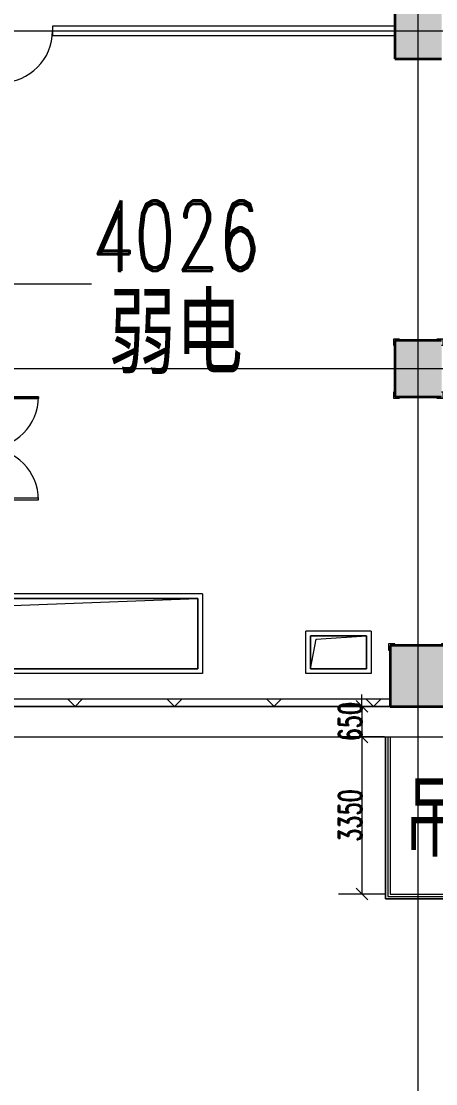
# Model space of a CAD drawing. Header units: millimetres. Extents: x -30000 to 430621, y -31706 to 192400.
# Drawn here: x 255531 to 264375, y -8044 to 14604 of the extents above; entities that cross this region are included whole.
import ezdxf

# ---------------------------------------------------------------- set-up
doc = ezdxf.new("R2010")
doc.units = ezdxf.units.MM
doc.linetypes.add('轴网线', pattern=[22.04, 18.38, -1.83, 0, -1.83])
doc.layers.get('0').update_dxf_attribs({"color": 8})
doc.layers.get('Defpoints').update_dxf_attribs({"color": 8})
for name, color, linetype, lineweight in [('A-ANNO-DIMS', 8, 'Continuous', 9), ('A-AREA-IDEN', 8, 'Continuous', 9), ('A-DOOR', 8, 'Continuous', 5), ('A-DOOR-OPNG', 8, 'Continuous', 5), ('A-FLOR', 8, 'Continuous', 5), ('A-FLOR-HRAL', 8, 'Continuous', 5), ('A-GENM', 8, 'Continuous', 5), ('A-WALL', 8, 'Continuous', 5), ('A-WALL-FNSH', 8, 'Continuous', 9), ('A-WALL-PATT', 8, 'Continuous', 9), ('G-ANNO-TEXT', 8, 'Continuous', 9), ('Q-SPCQ', 8, 'Continuous', 5), ('S-COLS', 8, 'Continuous', 5), ('S-GRID', 8, 'Continuous', 9)]:
    doc.layers.add(name, color=color, linetype=linetype, lineweight=lineweight)
doc.styles.add('RomanD', font='romand__.ttf', dxfattribs={"width": 0.7, "height": 1500})
doc.styles.add('RomanD_5', font='romand__.ttf', dxfattribs={"width": 0.65, "height": 500})
doc.styles.add('仿宋_2', font='simfang.ttf', dxfattribs={"width": 0.7, "height": 1500})
doc.styles.add('仿宋_6', font='simfang.ttf', dxfattribs={"width": 0.7, "height": 1400})
doc.dimstyles.new('1mm', dxfattribs={"dimscale": 304.8, "dimtxt": 501.787367, "dimasz": 0.82021, "dimexe": 1.64042, "dimexo": 0.0625, "dimgap": 0, "dimtad": 1, "dimdec": 0, "dimzin": 0, "dimdsep": 46, "dimtxsty": 'RomanD_5', "dimblk1": 'OBLIQUE', "dimblk2": 'OBLIQUE', "dimsah": 1, "dimcen": 0.09, "dimazin": 0, "dimtfac": 1, "dimtdec": 4, "dimtix": 1, "dimtmove": 0, "dimatfit": 3, "dimfxl": 1.64042, "dimfxlon": 1, "dimtvp": 1, "dimtolj": 1, "dimtzin": 0, "dimlwd": 18, "dimlwe": 18, "dimarcsym": 2})

# ---------------------------------------------------------------- blocks, each defined once
blk = doc.blocks.new('X-ST-F3-04-C-001_HLP2_rvt-1-LAY-4F-1_500-A')
at = {"layer": 'S-COLS', "true_color": 0xc0c0c0}
for points in [[(264500, 13800), (264500, 15000), (263500, 15000), (263500, 13800)], [(264500, 6600), (264500, 7800), (263500, 7800), (263500, 6600)], [(263400, 0), (264600, 0), (264600, 1300), (263400, 1300), (263400, 239)]]:
    blk.add_hatch(color=9, dxfattribs=at).paths.add_polyline_path(points, flags=0)
at = {"layer": 'S-COLS', "color": 7, "lineweight": 35}
for p, q in [((263500, 15000), (263500, 13800)), ((263500, 13800), (264500, 13800)), ((264500, 7800), (263500, 7800)), ((263500, 7800), (263500, 6600)), ((263500, 6600), (264500, 6600)), ((264600, 1300), (263400, 1300)), ((263400, 1300), (263400, 0)), ((263400, 0), (264600, 0))]:
    blk.add_line(p, q, dxfattribs=at)
blk = doc.blocks.new('顶部扶栏类型 - 顶部扶栏_内部_-1177810-LAY-4F-1_500-A')
at = {"layer": 'A-FLOR-HRAL'}
for p, q in [((263300, -4100), (263300, -650)), ((263350, -650), (263350, -4050)), ((274250, -4050), (274250, -650)), ((274300, -650), (274300, -4100)), ((263350, -4050), (274250, -4050)), ((274300, -4100), (263300, -4100))]:
    blk.add_line(p, q, dxfattribs=at)
blk = doc.blocks.new('顶部扶栏类型 - 顶部扶栏_内部_-V2-LAY-4F-1_500-A')
at = {"layer": 'A-FLOR-HRAL'}
for p, q in [((263300, -650), (263300, -4100)), ((263350, -650), (263350, -4050)), ((274250, -4050), (274250, -650)), ((274300, -4100), (274300, -650)), ((263350, -4050), (274250, -4050)), ((263300, -4100), (274300, -4100))]:
    blk.add_line(p, q, dxfattribs=at)
blk = doc.blocks.new('双扇平开防火门_带观察窗 - FM甲2225-4670530-LAY-4F-1_500-A')
at = {"layer": 'A-DOOR'}
for p, q in [((-1100, 100), (-1100, 1100)), ((-1100, 1100), (-1060, 1100)), ((-1100, 1100), (-1100, 900)), ((-1060, 1100), (-1100, 1100)), ((-1060, 1100), (-1060, 0)), ((-1060, 900), (-1060, 1100)), ((1100, 1100), (1060, 1100)), ((1060, 1100), (1060, 0)), ((1100, 1100), (1060, 1100)), ((1060, 1100), (1060, 900)), ((1100, 0), (1100, 1100)), ((1100, 900), (1100, 1100)), ((-1100, 900), (-1100, 700)), ((-1100, 700), (-1100, 100)), ((-1060, 700), (-1060, 900)), ((-1060, 0), (-1060, 700)), ((1060, 900), (1060, 700)), ((1060, 700), (1060, 0)), ((1100, 700), (1100, 900)), ((1100, 100), (1100, 700)), ((-1060, 0), (-1100, 0)), ((-1100, 0), (-1060, 0)), ((1060, 0), (1100, 0)), ((1060, 0), (1100, 0))]:
    blk.add_line(p, q, dxfattribs=at)
for centre, start, end in [((-1100, 0), 0, 90), ((1100, 0), 90, 180)]:
    blk.add_arc(centre, 1100, start, end, dxfattribs=at)
at = {"layer": 'A-DOOR-OPNG'}
blk.add_line((1100, 100), (1100, -100), dxfattribs=at)
blk = doc.blocks.new('单扇平开防火门_带观察窗 - FM甲1123-4703534-LAY-4F-1_500-A')
at = {"layer": 'A-DOOR'}
for p, q in [((550, 1100), (510, 1100)), ((510, 1100), (510, 0)), ((510, 1100), (550, 1100)), ((510, 900), (510, 1100)), ((550, 0), (550, 1100)), ((550, 1100), (550, 900)), ((510, 700), (510, 900)), ((510, 0), (510, 700)), ((550, 900), (550, 700)), ((550, 700), (550, 100)), ((510, 0), (550, 0)), ((550, 0), (510, 0))]:
    blk.add_line(p, q, dxfattribs=at)
blk.add_arc((550, 0), 1100, 90, 180, dxfattribs=at)
at = {"layer": 'A-DOOR-OPNG'}
for p, q in [((-550, -100), (-550, 100)), ((550, -99), (550, 100))]:
    blk.add_line(p, q, dxfattribs=at)
blk = doc.blocks.new('楼板洞口-A - F01-翻边100-4575697-LAY-4F-1_500-A')
at = {"layer": 'A-GENM'}
for p, q in [((4500, 1600), (0, 1600)), ((4500, 1600), (4500, -100)), ((0, 1500), (4400, 1500)), ((4400, 1500), (0, 1500)), ((440, 1350), (4400, 1500)), ((4400, 1500), (4400, 0)), ((4400, 0), (4400, 1500)), ((100, 307), (440, 1350)), ((4400, 0), (100, 0)), ((100, 0), (4400, 0)), ((4500, -100), (100, -100))]:
    blk.add_line(p, q, dxfattribs=at)
blk = doc.blocks.new('橡胶防撞护角 - 橡胶防撞护角-4757622-LAY-4F-1_500-A')
at = {"layer": 'Q-SPCQ'}
for p, q in [((100, 1230), (-30, 1230)), ((-30, 1230), (-30, 1100)), ((100, 1200), (100, 1230)), ((1030, 1230), (900, 1230)), ((900, 1230), (900, 1200)), ((1030, 1100), (1030, 1230)), ((-30, 1100), (0, 1100)), ((1000, 1100), (1030, 1100)), ((0, 100), (-30, 100)), ((-30, 100), (-30, -30)), ((1030, 100), (1000, 100)), ((1030, -30), (1030, 100)), ((-30, -30), (100, -30)), ((100, -30), (100, 0)), ((900, 0), (900, -30)), ((900, -30), (1030, -30))]:
    blk.add_line(p, q, dxfattribs=at)
blk = doc.blocks.new('橡胶防撞护角 - 橡胶防撞护角-4758498-LAY-4F-1_500-A')
at = {"layer": 'Q-SPCQ'}
for p, q in [((100, 1480), (-30, 1480)), ((-30, 1480), (-30, 1350)), ((100, 1450), (100, 1480)), ((1230, 1480), (1100, 1480)), ((1100, 1480), (1100, 1450)), ((1230, 1350), (1230, 1480)), ((-30, 1350), (0, 1350)), ((1200, 1350), (1230, 1350))]:
    blk.add_line(p, q, dxfattribs=at)
blk = doc.blocks.new('楼板洞口-A - F01-翻边100-4954779-LAY-4F-1_500-A')
at = {"layer": 'A-GENM'}
for p, q in [((-100, -100), (-100, 800)), ((1300, 800), (-100, 800)), ((0, 0), (0, 700)), ((0, 700), (1200, 700)), ((0, 700), (0, 0)), ((1200, 700), (0, 700)), ((120, 630), (1200, 700)), ((1200, 700), (1200, 0)), ((1200, 0), (1200, 700)), ((1300, 800), (1300, -100)), ((0, 0), (120, 630)), ((1200, 0), (0, 0)), ((0, 0), (1200, 0)), ((1300, -100), (-100, -100))]:
    blk.add_line(p, q, dxfattribs=at)
blk = doc.blocks.new('_Oblique')
at = {"color": 0, "linetype": 'ByBlock', "lineweight": -2}
blk.add_line((-0.5, -0.5), (0.5, 0.5), dxfattribs=at)
blk = doc.blocks.new('DIMBLOCK153-LAY-4F-1_500-A')
at = {"layer": 'A-ANNO-DIMS', "color": 0, "lineweight": 18, "transparency": 16777216}
for p, q in [((262800, 0), (262800, 250)), ((263280.95, 0), (262300, 0)), ((262800, 0), (262800, -650)), ((263280.95, -650), (262300, -650)), ((262800, -650), (262800, -900))]:
    blk.add_line(p, q, dxfattribs=at)
at = {"layer": 'Defpoints', "color": 0, "transparency": 16777216}
for p in [(263300, 0), (262800, -650), (263300, -650)]:
    blk.add_point(p, dxfattribs=at)
at = {"layer": 'A-ANNO-DIMS', "color": 0, "lineweight": 18, "transparency": 16777216, "xscale": 250, "yscale": 250, "zscale": 250}
for p, rotation in [((262800, 0), 270), ((262800, -650), 90)]:
    blk.add_blockref('_Oblique', p, dxfattribs=dict(at, rotation=rotation))
at = {"layer": 'A-ANNO-DIMS', "color": 0, "lineweight": 18, "transparency": 16777216, "insert": (262550, -325), "char_height": 500, "width": 1042.1738, "attachment_point": 5, "rotation": 90, "style": 'RomanD_5'}
blk.add_mtext('\\A1;650', dxfattribs=at)
blk = doc.blocks.new('DIMBLOCK154-LAY-4F-1_500-A')
at = {"layer": 'A-ANNO-DIMS', "color": 0, "lineweight": 18, "transparency": 16777216}
for p, q in [((263280.95, -650), (262300, -650)), ((262800, -650), (262800, -4000)), ((263280.95, -4000), (262300, -4000))]:
    blk.add_line(p, q, dxfattribs=at)
at = {"layer": 'Defpoints', "color": 0, "transparency": 16777216}
for p in [(263300, -650), (262800, -4000), (263300, -4000)]:
    blk.add_point(p, dxfattribs=at)
at = {"layer": 'A-ANNO-DIMS', "color": 0, "lineweight": 18, "transparency": 16777216, "xscale": 250, "yscale": 250, "zscale": 250}
for p, rotation in [((262800, -650), 90), ((262800, -4000), 270)]:
    blk.add_blockref('_Oblique', p, dxfattribs=dict(at, rotation=rotation))
at = {"layer": 'A-ANNO-DIMS', "color": 0, "lineweight": 18, "transparency": 16777216, "insert": (262550, -2325), "char_height": 500, "width": 1389.565, "attachment_point": 5, "rotation": 90, "style": 'RomanD_5'}
blk.add_mtext('\\A1;3350', dxfattribs=at)

msp = doc.modelspace()

# ---------------------------------------------------------------- hatches: boundary and pattern name
at = {"layer": 'A-WALL-PATT', "lineweight": 5}
h = msp.add_hatch(dxfattribs=at)
h.set_pattern_fill('FP_13', color=256, style=0, pattern_type=2)
h.set_pattern_definition([(45, (-4e-09, 0), (-1060.66, 1060.66), []), (135, (-4e-09, 0), (-1060.66, -1060.66), [])])
h.paths.add_polyline_path([(280195.6, 0), (282600, 0), (282600, 150), (274200, 150), (274200, 0)], flags=0)
h.paths.add_polyline_path([(291350, 0), (291350, 150), (283800, 146.7), (283800, 0), (286842.6, 0)], flags=0)
h.paths.add_polyline_path([(255000, 0), (263400, 0), (263400, 150), (255000, 146.6), (255000, 8.2)], flags=0)
h.paths.add_polyline_path([(264600, 0), (265800, 0), (265800, 150), (264600, 150), (264600, 16.3)], flags=0)
h.paths.add_polyline_path([(273000, 0), (273000, 150), (271800, 150), (271800, 0), (271886.8, 0)], flags=0)

# ---------------------------------------------------------------- linework, layer by layer
at = {"layer": 'A-AREA-IDEN', "lineweight": 18}
msp.add_line((253025.4, 9007.3), (257032.2, 9007.3), dxfattribs=at)
at = {"layer": 'A-FLOR'}
msp.add_line((263400, -4000), (274200, -4000), dxfattribs=at)
at = {"layer": 'A-WALL', "lineweight": 9}
for p, q in [((263500, 14500), (256200, 14500)), ((256200, 14500), (256200, 14300)), ((256200, 14300), (263500, 14300)), ((263400, 150), (255000, 150)), ((263400, 0), (255000, 0))]:
    msp.add_line(p, q, dxfattribs=at)
at = {"layer": 'A-WALL'}
msp.add_line((263400, -650), (263400, -4000), dxfattribs=at)
at = {"layer": 'A-WALL-FNSH', "lineweight": 5}
msp.add_line((253400, -650), (265800, -650), dxfattribs=at)
at = {"layer": 'S-GRID', "linetype": '轴网线'}
for p, q in [((264000, -17706.2), (264000, 174400)), ((-16000, 14400), (308800, 14400)), ((-16000, 7200), (308800, 7200)), ((-16000, 0), (308800, 0))]:
    msp.add_line(p, q, dxfattribs=at)

# ---------------------------------------------------------------- block references
at = {"lineweight": 5}
msp.add_blockref('X-ST-F3-04-C-001_HLP2_rvt-1-LAY-4F-1_500-A', (0, 0), dxfattribs=at)
at = {"layer": 'A-DOOR'}
for name, p, rotation in [('单扇平开防火门_带观察窗 - FM甲1123-4703534-LAY-4F-1_500-A', (255650, 14400), 180), ('双扇平开防火门_带观察窗 - FM甲2225-4670530-LAY-4F-1_500-A', (254800, 5500), 270)]:
    msp.add_blockref(name, p, dxfattribs=dict(at, rotation=rotation))
at = {"layer": 'A-FLOR-HRAL'}
for name in ['顶部扶栏类型 - 顶部扶栏_内部_-1177810-LAY-4F-1_500-A', '顶部扶栏类型 - 顶部扶栏_内部_-V2-LAY-4F-1_500-A']:
    msp.add_blockref(name, (0, 0), dxfattribs=at)
at = {"layer": 'A-GENM'}
for name, p in [('楼板洞口-A - F01-翻边100-4575697-LAY-4F-1_500-A', (254900, 800)), ('楼板洞口-A - F01-翻边100-4954779-LAY-4F-1_500-A', (261700, 800))]:
    msp.add_blockref(name, p, dxfattribs=at)
at = {"layer": 'Q-SPCQ'}
for name, p in [('橡胶防撞护角 - 橡胶防撞护角-4757622-LAY-4F-1_500-A', (263500, 6600)), ('橡胶防撞护角 - 橡胶防撞护角-4758498-LAY-4F-1_500-A', (263400, -150))]:
    msp.add_blockref(name, p, dxfattribs=at)

# ---------------------------------------------------------------- texts
at = {"layer": 'A-AREA-IDEN', "char_height": 1500, "attachment_point": 1}
for s, insert, width, style in [('4026', (257032.2, 10781), 4826.159, 'RomanD'), ('弱电', (257395.7, 8746.8), 3928.269, '仿宋_2')]:
    msp.add_mtext(s, dxfattribs=dict(at, insert=insert, width=width, style=style))
at = {"layer": 'G-ANNO-TEXT', "insert": (263691.3, -1648.1), "char_height": 1400, "width": 7183.12, "attachment_point": 1, "style": '仿宋_6'}
msp.add_mtext('吊装平台', dxfattribs=at)

# ---------------------------------------------------------------- dimensions: what is measured, and where the dimension line sits
at = {"layer": 'A-ANNO-DIMS', "lineweight": 18}
for base, p1, p2, override, picture, middle in [((262800, -650), (263300, 0), (263300, -650), {"dimpost": '<>', "dimfxl": 650}, 'DIMBLOCK153-LAY-4F-1_500-A', (262550, -325)), ((262800, -4000), (263300, -650), (263300, -4000), {"dimpost": '<>', "dimfxl": 3350}, 'DIMBLOCK154-LAY-4F-1_500-A', (262550, -2325))]:
    dim = msp.add_linear_dim(base=base, p1=p1, p2=p2, angle=90, dimstyle='1mm', override=override, dxfattribs=at)
    dim.commit()
    dim.dimension.update_dxf_attribs({"geometry": picture, "text_midpoint": middle})

doc.saveas('drawing.dxf')
